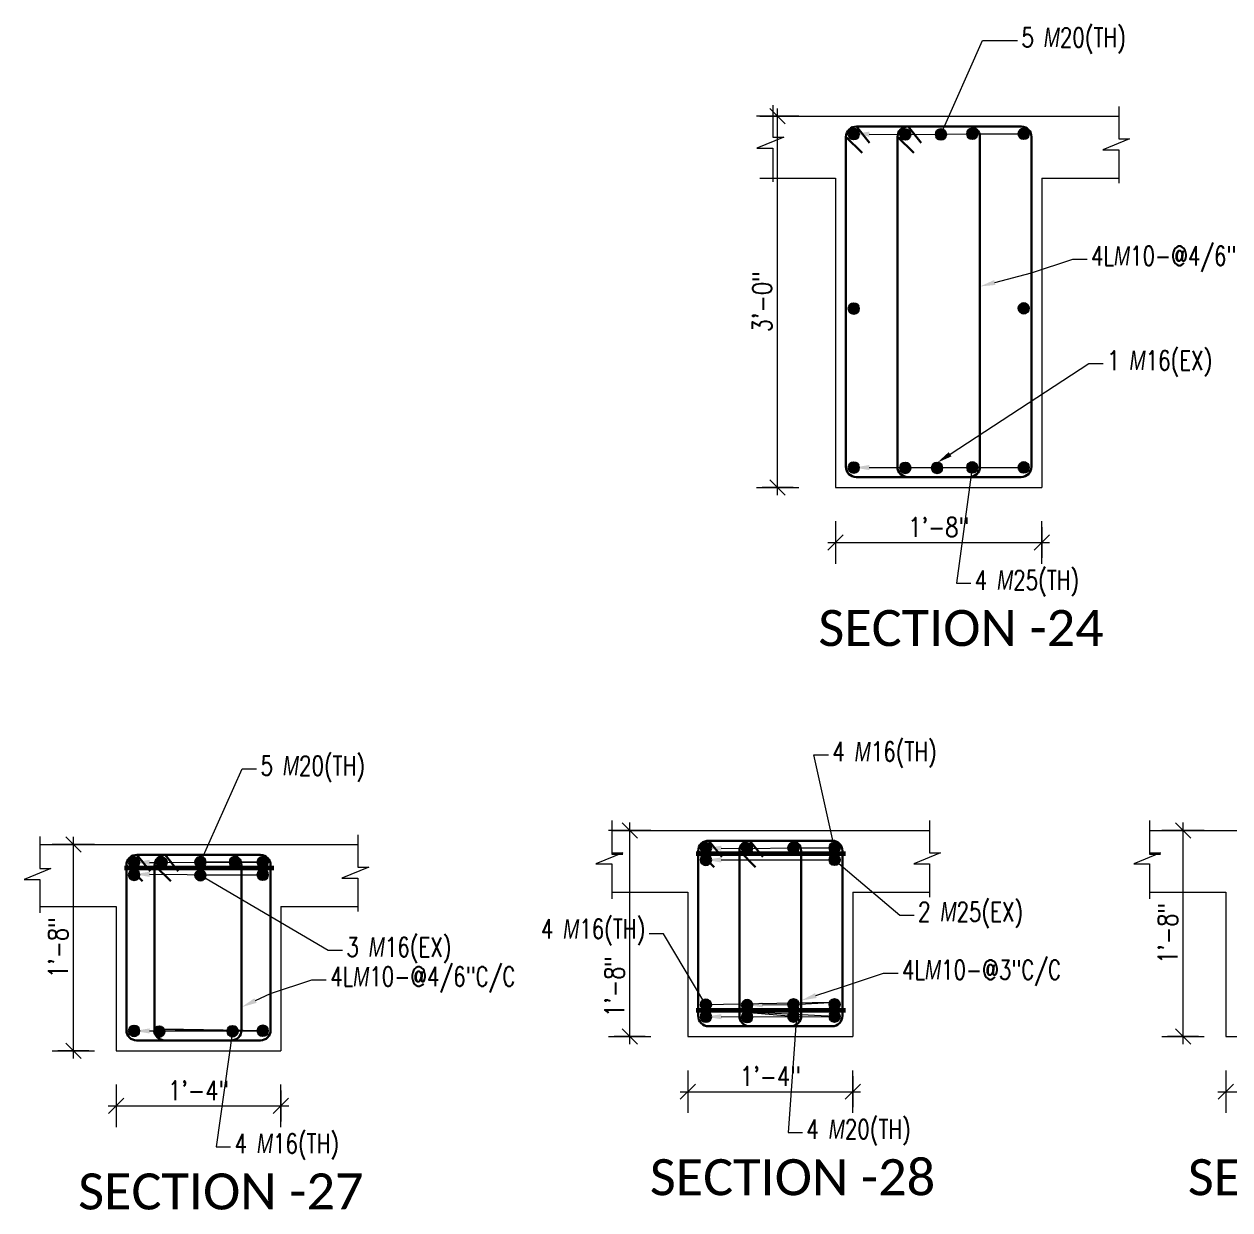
# Model space of a CAD drawing. Header units: inches. Extents: x 0 to 162649, y -36601 to -26324.
# Drawn here: x 156850.4 to 156967.4, y -36585.1 to -36470.1 of the extents above; entities that cross this region are included whole.
import ezdxf
from ezdxf import colors
from ezdxf.entities.mleader import LeaderData, LeaderLine
from ezdxf.math import Vec2, Vec3

# ---------------------------------------------------------------- set-up
doc = ezdxf.new("R2010")
doc.units = ezdxf.units.IN
doc.header["$MEASUREMENT"] = 0
for name, color, linetype, lineweight in [('Dim', 1, 'Continuous', 13), ('hatch', 252, 'Continuous', 0), ('OL_AR_Text', 140, 'Continuous', 5), ('Rein', 3, 'Continuous', 30), ('Stirrups', 191, 'Continuous', 25), ('TEXT', 7, 'Continuous', 9)]:
    doc.layers.add(name, color=color, linetype=linetype, lineweight=lineweight)
doc.styles.add('1-8 Annotative Text', font='calibri.ttf', dxfattribs={"height": 0.125})
doc.styles.add('DIM', font='simplex.shx', dxfattribs={"width": 0.75})
doc.styles.add('rmtext', font='romans.shx', dxfattribs={"width": 0.8})
doc.dimstyles.new('DIM-24', dxfattribs={"dimscale": 24, "dimtxt": 0.078125, "dimasz": 0.0625, "dimexe": 0.0625, "dimexo": 0.015625, "dimgap": 0.015625, "dimtad": 1, "dimdec": 1, "dimzin": 3, "dimdsep": 46, "dimlunit": 4, "dimtxsty": 'rmtext', "dimblk": 'OBLIQUE', "dimcen": 0.09375, "dimdle": 0.03125, "dimclrd": 1, "dimclre": 1, "dimclrt": 2, "dimadec": 0, "dimazin": 0, "dimtfac": 0.75, "dimtdec": 1, "dimtix": 1, "dimtmove": 0, "dimatfit": 3, "dimfxl": 0.0625, "dimfxlon": 1, "dimfrac": 1, "dimtolj": 1, "dimtzin": 0, "dimlwd": -1, "dimlwe": 5, "dimarcsym": 0})

# ---------------------------------------------------------------- blocks, each defined once
blk = doc.blocks.new('_Oblique')
for p, q in [((0, -1.375), (0, 1.375)), ((-0.495, -0.495), (0.495, 0.495))]:
    blk.add_line(p, q)
blk = doc.blocks.new('*D281')
at = {"layer": 'Defpoints', "color": 0, "transparency": 16777216}
for p in [(156914.85, -36568.28), (156930.85, -36568.28), (156930.85, -36573.63)]:
    blk.add_point(p, dxfattribs=at)
at = {"layer": 'Dim', "color": 1, "lineweight": 5, "transparency": 16777216}
for p, q in [((156914.85, -36572.13), (156914.85, -36575.13)), ((156930.85, -36572.13), (156930.85, -36575.13))]:
    blk.add_line(p, q, dxfattribs=at)
at = {"layer": 'Dim', "color": 1, "transparency": 16777216}
blk.add_line((156914.1, -36573.63), (156931.6, -36573.63), dxfattribs=at)
at = {"layer": 'Dim', "color": 1, "transparency": 16777216, "xscale": 1.5, "yscale": 1.5, "zscale": 1.5, "rotation": 180}
blk.add_blockref('_Oblique', (156914.85, -36573.63), dxfattribs=at)
at = {"layer": 'Dim', "color": 1, "transparency": 16777216, "xscale": 1.5, "yscale": 1.5, "zscale": 1.5}
blk.add_blockref('_Oblique', (156930.85, -36573.63), dxfattribs=at)
at = {"layer": 'Dim', "color": 2, "transparency": 16777216, "insert": (156922.85, -36572.14), "char_height": 1.875, "attachment_point": 5, "style": 'rmtext'}
blk.add_mtext('\\A1;1\'-4"', dxfattribs=at)
blk = doc.blocks.new('*D282')
at = {"layer": 'Defpoints', "color": 0, "transparency": 16777216}
for p in [(156909.21, -36548.28), (156914.85, -36548.28), (156914.85, -36568.28)]:
    blk.add_point(p, dxfattribs=at)
at = {"layer": 'Dim', "color": 1, "transparency": 16777216}
blk.add_line((156909.21, -36569.03), (156909.21, -36547.53), dxfattribs=at)
at = {"layer": 'Dim', "color": 1, "lineweight": 5, "transparency": 16777216}
for p, q in [((156910.71, -36548.28), (156907.71, -36548.28)), ((156910.71, -36568.28), (156907.71, -36568.28))]:
    blk.add_line(p, q, dxfattribs=at)
at = {"layer": 'Dim', "color": 1, "transparency": 16777216, "xscale": 1.5, "yscale": 1.5, "zscale": 1.5}
for p, rotation in [((156909.21, -36548.28), 90), ((156909.21, -36568.28), 270)]:
    blk.add_blockref('_Oblique', p, dxfattribs=dict(at, rotation=rotation))
at = {"layer": 'Dim', "color": 2, "transparency": 16777216, "insert": (156907.72, -36563.43), "char_height": 1.875, "attachment_point": 5, "rotation": 90, "style": 'rmtext'}
blk.add_mtext('\\A1;1\'-8"', dxfattribs=at)
blk = doc.blocks.new('*D283')
at = {"layer": 'Defpoints', "color": 0, "transparency": 16777216}
for p in [(156967.04, -36568.28), (156983.04, -36568.28), (156983.04, -36573.63)]:
    blk.add_point(p, dxfattribs=at)
at = {"layer": 'Dim', "color": 1, "lineweight": 5, "transparency": 16777216}
for p, q in [((156967.04, -36572.13), (156967.04, -36575.13)), ((156983.04, -36572.13), (156983.04, -36575.13))]:
    blk.add_line(p, q, dxfattribs=at)
at = {"layer": 'Dim', "color": 1, "transparency": 16777216}
blk.add_line((156966.29, -36573.63), (156983.79, -36573.63), dxfattribs=at)
at = {"layer": 'Dim', "color": 1, "transparency": 16777216, "xscale": 1.5, "yscale": 1.5, "zscale": 1.5, "rotation": 180}
blk.add_blockref('_Oblique', (156967.04, -36573.63), dxfattribs=at)
at = {"layer": 'Dim', "color": 1, "transparency": 16777216, "xscale": 1.5, "yscale": 1.5, "zscale": 1.5}
blk.add_blockref('_Oblique', (156983.04, -36573.63), dxfattribs=at)
at = {"layer": 'Dim', "color": 2, "transparency": 16777216, "insert": (156975.04, -36572.14), "char_height": 1.875, "attachment_point": 5, "style": 'rmtext'}
blk.add_mtext('\\A1;1\'-4"', dxfattribs=at)
blk = doc.blocks.new('*D284')
at = {"layer": 'Defpoints', "color": 0, "transparency": 16777216}
for p in [(156962.9, -36548.28), (156967.04, -36548.28), (156967.04, -36568.28)]:
    blk.add_point(p, dxfattribs=at)
at = {"layer": 'Dim', "color": 1, "transparency": 16777216}
blk.add_line((156962.9, -36569.03), (156962.9, -36547.53), dxfattribs=at)
at = {"layer": 'Dim', "color": 1, "lineweight": 5, "transparency": 16777216}
for p, q in [((156964.4, -36548.28), (156961.4, -36548.28)), ((156964.4, -36568.28), (156961.4, -36568.28))]:
    blk.add_line(p, q, dxfattribs=at)
at = {"layer": 'Dim', "color": 1, "transparency": 16777216, "xscale": 1.5, "yscale": 1.5, "zscale": 1.5}
for p, rotation in [((156962.9, -36548.28), 90), ((156962.9, -36568.28), 270)]:
    blk.add_blockref('_Oblique', p, dxfattribs=dict(at, rotation=rotation))
at = {"layer": 'Dim', "color": 2, "transparency": 16777216, "insert": (156961.41, -36558.28), "char_height": 1.875, "attachment_point": 5, "rotation": 90, "style": 'rmtext'}
blk.add_mtext('\\A1;1\'-8"', dxfattribs=at)
blk = doc.blocks.new('*D450')
at = {"layer": 'Defpoints', "color": 0, "transparency": 16777216}
for p in [(156929.19, -36515), (156949.19, -36515), (156949.19, -36520.35)]:
    blk.add_point(p, dxfattribs=at)
at = {"layer": 'Dim', "color": 1, "lineweight": 5, "transparency": 16777216}
for p, q in [((156929.19, -36518.85), (156929.19, -36521.85)), ((156949.19, -36518.85), (156949.19, -36521.85))]:
    blk.add_line(p, q, dxfattribs=at)
at = {"layer": 'Dim', "color": 1, "transparency": 16777216}
blk.add_line((156928.44, -36520.35), (156949.94, -36520.35), dxfattribs=at)
at = {"layer": 'Dim', "color": 1, "transparency": 16777216, "xscale": 1.5, "yscale": 1.5, "zscale": 1.5, "rotation": 180}
blk.add_blockref('_Oblique', (156929.19, -36520.35), dxfattribs=at)
at = {"layer": 'Dim', "color": 1, "transparency": 16777216, "xscale": 1.5, "yscale": 1.5, "zscale": 1.5}
blk.add_blockref('_Oblique', (156949.19, -36520.35), dxfattribs=at)
at = {"layer": 'Dim', "color": 2, "transparency": 16777216, "insert": (156939.19, -36518.86), "char_height": 1.875, "attachment_point": 5, "style": 'rmtext'}
blk.add_mtext('\\A1;1\'-8"', dxfattribs=at)
blk = doc.blocks.new('*D451')
at = {"layer": 'Defpoints', "color": 0, "transparency": 16777216}
for p in [(156923.56, -36479), (156929.19, -36479), (156929.19, -36515)]:
    blk.add_point(p, dxfattribs=at)
at = {"layer": 'Dim', "color": 1, "lineweight": 5, "transparency": 16777216}
for p, q in [((156925.06, -36479), (156922.06, -36479)), ((156925.06, -36515), (156922.06, -36515))]:
    blk.add_line(p, q, dxfattribs=at)
at = {"layer": 'Dim', "color": 1, "transparency": 16777216}
blk.add_line((156923.56, -36515.75), (156923.56, -36478.25), dxfattribs=at)
at = {"layer": 'Dim', "color": 1, "transparency": 16777216, "xscale": 1.5, "yscale": 1.5, "zscale": 1.5}
for p, rotation in [((156923.56, -36479), 90), ((156923.56, -36515), 270)]:
    blk.add_blockref('_Oblique', p, dxfattribs=dict(at, rotation=rotation))
at = {"layer": 'Dim', "color": 2, "transparency": 16777216, "insert": (156922.07, -36497), "char_height": 1.875, "attachment_point": 5, "rotation": 90, "style": 'rmtext'}
blk.add_mtext('\\A1;3\'-0"', dxfattribs=at)
blk = doc.blocks.new('*D456')
at = {"layer": 'Defpoints', "color": 0, "transparency": 16777216}
for p in [(156859.37, -36569.66), (156875.37, -36569.66), (156875.37, -36575.01)]:
    blk.add_point(p, dxfattribs=at)
at = {"layer": 'Dim', "color": 1, "lineweight": 5, "transparency": 16777216}
for p, q in [((156859.37, -36573.51), (156859.37, -36576.51)), ((156875.37, -36573.51), (156875.37, -36576.51))]:
    blk.add_line(p, q, dxfattribs=at)
at = {"layer": 'Dim', "color": 1, "transparency": 16777216}
blk.add_line((156858.62, -36575.01), (156876.12, -36575.01), dxfattribs=at)
at = {"layer": 'Dim', "color": 1, "transparency": 16777216, "xscale": 1.5, "yscale": 1.5, "zscale": 1.5, "rotation": 180}
blk.add_blockref('_Oblique', (156859.37, -36575.01), dxfattribs=at)
at = {"layer": 'Dim', "color": 1, "transparency": 16777216, "xscale": 1.5, "yscale": 1.5, "zscale": 1.5}
blk.add_blockref('_Oblique', (156875.37, -36575.01), dxfattribs=at)
at = {"layer": 'Dim', "color": 2, "transparency": 16777216, "insert": (156867.37, -36573.52), "char_height": 1.875, "attachment_point": 5, "style": 'rmtext'}
blk.add_mtext('\\A1;1\'-4"', dxfattribs=at)
blk = doc.blocks.new('*D457')
at = {"layer": 'Defpoints', "color": 0, "transparency": 16777216}
for p in [(156855.23, -36549.66), (156859.37, -36549.66), (156859.37, -36569.66)]:
    blk.add_point(p, dxfattribs=at)
at = {"layer": 'Dim', "color": 1, "transparency": 16777216}
blk.add_line((156855.23, -36570.41), (156855.23, -36548.91), dxfattribs=at)
at = {"layer": 'Dim', "color": 1, "lineweight": 5, "transparency": 16777216}
for p, q in [((156856.73, -36549.66), (156853.73, -36549.66)), ((156856.73, -36569.66), (156853.73, -36569.66))]:
    blk.add_line(p, q, dxfattribs=at)
at = {"layer": 'Dim', "color": 1, "transparency": 16777216, "xscale": 1.5, "yscale": 1.5, "zscale": 1.5}
for p, rotation in [((156855.23, -36549.66), 90), ((156855.23, -36569.66), 270)]:
    blk.add_blockref('_Oblique', p, dxfattribs=dict(at, rotation=rotation))
at = {"layer": 'Dim', "color": 2, "transparency": 16777216, "insert": (156853.74, -36559.66), "char_height": 1.875, "attachment_point": 5, "rotation": 90, "style": 'rmtext'}
blk.add_mtext('\\A1;1\'-8"', dxfattribs=at)

msp = doc.modelspace()

# ---------------------------------------------------------------- hatches: boundary and pattern name
at = {"layer": 'Rein'}
h = msp.add_hatch(color=256, dxfattribs=at)
h.dxf.hatch_style = 1
h.paths.add_polyline_path([(156931.45, -36480.72, 1), (156930.45, -36480.72, 1)])
h = msp.add_hatch(color=256, dxfattribs=at)
h.dxf.hatch_style = 1
h.paths.add_polyline_path([(156936.45, -36480.76, 1), (156935.45, -36480.76, 1)])
h = msp.add_hatch(color=256, dxfattribs=at)
h.dxf.hatch_style = 1
h.paths.add_polyline_path([(156939.9, -36480.76, 1), (156938.9, -36480.76, 1)])
h = msp.add_hatch(color=256, dxfattribs=at)
h.dxf.hatch_style = 1
h.paths.add_polyline_path([(156942.94, -36480.7, 1), (156941.94, -36480.7, 1)])
h = msp.add_hatch(color=256, dxfattribs=at)
h.dxf.hatch_style = 1
h.paths.add_polyline_path([(156947.94, -36480.7, 1), (156946.94, -36480.7, 1)])
h = msp.add_hatch(color=256, dxfattribs=at)
h.dxf.hatch_style = 1
h.paths.add_polyline_path([(156931.45, -36497.65, 1), (156930.45, -36497.65, 1)])
h = msp.add_hatch(color=256, dxfattribs=at)
h.dxf.hatch_style = 1
h.paths.add_polyline_path([(156947.94, -36497.63, 1), (156946.94, -36497.63, 1)])
h = msp.add_hatch(color=256, dxfattribs=at)
h.dxf.hatch_style = 1
h.paths.add_polyline_path([(156931.45, -36513.08, 1), (156930.45, -36513.08, 1)])
h = msp.add_hatch(color=256, dxfattribs=at)
h.dxf.hatch_style = 1
h.paths.add_polyline_path([(156936.45, -36513.11, 1), (156935.45, -36513.11, 1)])
h = msp.add_hatch(color=256, dxfattribs=at)
h.dxf.hatch_style = 1
h.paths.add_polyline_path([(156939.54, -36513.11, 1), (156938.54, -36513.11, 1)])
h = msp.add_hatch(color=256, dxfattribs=at)
h.dxf.hatch_style = 1
h.paths.add_polyline_path([(156942.94, -36513.06, 1), (156941.94, -36513.06, 1)])
h = msp.add_hatch(color=256, dxfattribs=at)
h.dxf.hatch_style = 1
h.paths.add_polyline_path([(156947.94, -36513.06, 1), (156946.94, -36513.06, 1)])
h = msp.add_hatch(color=256, dxfattribs=at)
h.dxf.hatch_style = 1
h.paths.add_polyline_path([(156917.1, -36550, 1), (156916.1, -36550, 1)])
h = msp.add_hatch(color=256, dxfattribs=at)
h.dxf.hatch_style = 1
h.paths.add_polyline_path([(156921.1, -36550.03, 1), (156920.1, -36550.03, 1)])
h = msp.add_hatch(color=256, dxfattribs=at)
h.dxf.hatch_style = 1
h.paths.add_polyline_path([(156925.59, -36549.98, 1), (156924.59, -36549.98, 1)])
h = msp.add_hatch(color=256, dxfattribs=at)
h.dxf.hatch_style = 1
h.paths.add_polyline_path([(156929.59, -36549.98, 1), (156928.59, -36549.98, 1)])
h = msp.add_hatch(color=256, dxfattribs=at)
h.dxf.hatch_style = 1
h.paths.add_polyline_path([(156861.62, -36551.38, 1), (156860.62, -36551.38, 1)])
h = msp.add_hatch(color=256, dxfattribs=at)
h.dxf.hatch_style = 1
h.paths.add_polyline_path([(156864.29, -36551.38, 1), (156863.29, -36551.38, 1)])
h = msp.add_hatch(color=256, dxfattribs=at)
h.dxf.hatch_style = 1
h.paths.add_polyline_path([(156868.05, -36551.36, 1), (156867.05, -36551.36, 1)])
h = msp.add_hatch(color=256, dxfattribs=at)
h.dxf.hatch_style = 1
h.paths.add_polyline_path([(156871.4, -36551.36, 1), (156870.4, -36551.36, 1)])
h = msp.add_hatch(color=256, dxfattribs=at)
h.dxf.hatch_style = 1
h.paths.add_polyline_path([(156874.11, -36551.36, 1), (156873.11, -36551.36, 1)])
h = msp.add_hatch(color=256, dxfattribs=at)
h.dxf.hatch_style = 1
h.paths.add_polyline_path([(156917.1, -36551.15, 1), (156916.1, -36551.15, 1)])
h = msp.add_hatch(color=256, dxfattribs=at)
h.dxf.hatch_style = 1
h.paths.add_polyline_path([(156929.59, -36551.13, 1), (156928.59, -36551.13, 1)])
h = msp.add_hatch(color=256, dxfattribs=at)
h.dxf.hatch_style = 1
h.paths.add_polyline_path([(156861.62, -36552.6, 1), (156860.62, -36552.6, 1)])
h = msp.add_hatch(color=256, dxfattribs=at)
h.dxf.hatch_style = 1
h.paths.add_polyline_path([(156868.05, -36552.64, 1), (156867.05, -36552.64, 1)])
h = msp.add_hatch(color=256, dxfattribs=at)
h.dxf.hatch_style = 1
h.paths.add_polyline_path([(156874.11, -36552.58, 1), (156873.11, -36552.58, 1)])
h = msp.add_hatch(color=256, dxfattribs=at)
h.dxf.hatch_style = 1
h.paths.add_polyline_path([(156917.1, -36565.19, 1), (156916.1, -36565.19, 1)])
h = msp.add_hatch(color=256, dxfattribs=at)
h.dxf.hatch_style = 1
h.paths.add_polyline_path([(156921.1, -36565.22, 1), (156920.1, -36565.22, 1)])
h = msp.add_hatch(color=256, dxfattribs=at)
h.dxf.hatch_style = 1
h.paths.add_polyline_path([(156925.59, -36565.17, 1), (156924.59, -36565.17, 1)])
h = msp.add_hatch(color=256, dxfattribs=at)
h.dxf.hatch_style = 1
h.paths.add_polyline_path([(156929.59, -36565.17, 1), (156928.59, -36565.17, 1)])
h = msp.add_hatch(color=256, dxfattribs=at)
h.dxf.hatch_style = 1
h.paths.add_polyline_path([(156917.1, -36566.36, 1), (156916.1, -36566.36, 1)])
h = msp.add_hatch(color=256, dxfattribs=at)
h.dxf.hatch_style = 1
h.paths.add_polyline_path([(156921.1, -36566.39, 1), (156920.1, -36566.39, 1)])
h = msp.add_hatch(color=256, dxfattribs=at)
h.dxf.hatch_style = 1
h.paths.add_polyline_path([(156925.59, -36566.34, 1), (156924.59, -36566.34, 1)])
h = msp.add_hatch(color=256, dxfattribs=at)
h.dxf.hatch_style = 1
h.paths.add_polyline_path([(156929.59, -36566.34, 1), (156928.59, -36566.34, 1)])
h = msp.add_hatch(color=256, dxfattribs=at)
h.dxf.hatch_style = 1
h.paths.add_polyline_path([(156861.62, -36567.74, 1), (156860.62, -36567.74, 1)])
h = msp.add_hatch(color=256, dxfattribs=at)
h.dxf.hatch_style = 1
h.paths.add_polyline_path([(156864.07, -36567.8, 1), (156863.07, -36567.8, 1)])
h = msp.add_hatch(color=256, dxfattribs=at)
h.dxf.hatch_style = 1
h.paths.add_polyline_path([(156871.18, -36567.77, 1), (156870.18, -36567.77, 1)])
h = msp.add_hatch(color=256, dxfattribs=at)
h.dxf.hatch_style = 1
h.paths.add_polyline_path([(156874.11, -36567.72, 1), (156873.11, -36567.72, 1)])

# ---------------------------------------------------------------- linework, layer by layer
at = {"layer": 'Dim', "lineweight": 60}
for p, q in [((156915.66, -36550.52), (156930.16, -36550.52)), ((156860.19, -36551.91), (156874.69, -36551.91)), ((156915.66, -36565.71), (156930.16, -36565.71))]:
    msp.add_line(p, q, dxfattribs=at)
at = {"layer": 'hatch'}
for p, q in [((156923.1, -36477.91), (156923.1, -36481.04)), ((156921.82, -36479), (156956.66, -36479)), ((156956.66, -36478.06), (156956.66, -36481.19)), ((156924.15, -36481.04), (156921.55, -36482.1)), ((156923.1, -36481.04), (156924.15, -36481.04)), ((156957.72, -36481.19), (156955.12, -36482.25)), ((156956.66, -36481.19), (156957.72, -36481.19)), ((156921.55, -36482.1), (156923.1, -36482.1)), ((156923.1, -36482.1), (156923.1, -36485.35)), ((156955.12, -36482.25), (156956.66, -36482.25)), ((156956.66, -36482.25), (156956.66, -36485.49)), ((156921.82, -36485), (156929.19, -36485)), ((156929.19, -36485), (156929.19, -36515)), ((156949.19, -36485), (156949.19, -36515)), ((156949.19, -36485), (156956.66, -36485)), ((156929.19, -36515), (156949.19, -36515)), ((156907.47, -36547.33), (156907.47, -36550.46)), ((156907.47, -36547.47), (156907.47, -36550.6)), ((156938.31, -36547.33), (156938.31, -36550.46)), ((156959.66, -36547.33), (156959.66, -36550.46)), ((156959.66, -36547.47), (156959.66, -36550.6)), ((156851.99, -36548.86), (156851.99, -36551.99)), ((156882.84, -36548.72), (156882.84, -36551.85)), ((156907.47, -36548.28), (156938.31, -36548.28)), ((156959.66, -36548.28), (156990.51, -36548.28)), ((156851.99, -36549.66), (156882.84, -36549.66)), ((156908.53, -36550.46), (156905.93, -36551.53)), ((156908.53, -36550.46), (156905.93, -36551.53)), ((156907.47, -36550.46), (156908.53, -36550.46)), ((156939.37, -36550.46), (156936.77, -36551.53)), ((156938.31, -36550.46), (156939.37, -36550.46)), ((156960.72, -36550.46), (156958.12, -36551.53)), ((156960.72, -36550.46), (156958.12, -36551.53)), ((156959.66, -36550.46), (156960.72, -36550.46)), ((156905.93, -36551.53), (156907.47, -36551.53)), ((156907.47, -36550.6), (156908.53, -36550.6)), ((156907.47, -36551.53), (156907.47, -36554.77)), ((156907.47, -36551.66), (156907.47, -36554.91)), ((156936.77, -36551.53), (156938.31, -36551.53)), ((156938.31, -36551.53), (156938.31, -36554.77)), ((156958.12, -36551.53), (156959.66, -36551.53)), ((156959.66, -36550.6), (156960.72, -36550.6)), ((156959.66, -36551.53), (156959.66, -36554.77)), ((156959.66, -36551.66), (156959.66, -36554.91)), ((156853.05, -36551.99), (156850.45, -36553.05)), ((156851.99, -36551.99), (156853.05, -36551.99)), ((156883.89, -36551.85), (156881.29, -36552.91)), ((156882.84, -36551.85), (156883.89, -36551.85)), ((156850.45, -36553.05), (156851.99, -36553.05)), ((156851.99, -36553.05), (156851.99, -36556.29)), ((156881.29, -36552.91), (156882.84, -36552.91)), ((156882.84, -36552.91), (156882.84, -36556.15)), ((156907.47, -36554.28), (156914.85, -36554.28)), ((156914.85, -36554.28), (156914.85, -36568.28)), ((156930.85, -36554.28), (156930.85, -36568.28)), ((156930.85, -36554.28), (156938.31, -36554.28)), ((156959.66, -36554.28), (156967.04, -36554.28)), ((156967.04, -36554.28), (156967.04, -36568.28)), ((156851.99, -36555.66), (156859.37, -36555.66)), ((156859.37, -36555.66), (156859.37, -36569.66)), ((156875.37, -36555.66), (156875.37, -36569.66)), ((156875.37, -36555.66), (156882.84, -36555.66)), ((156914.85, -36568.28), (156930.85, -36568.28)), ((156967.04, -36568.28), (156983.04, -36568.28)), ((156859.37, -36569.66), (156875.37, -36569.66))]:
    msp.add_line(p, q, dxfattribs=at)
at = {"layer": 'Rein'}
for centre in [(156930.95, -36480.72), (156935.95, -36480.76), (156939.4, -36480.76), (156942.44, -36480.7), (156947.44, -36480.7), (156930.95, -36497.65), (156947.44, -36497.63), (156930.95, -36513.08), (156935.95, -36513.11), (156939.04, -36513.11), (156942.44, -36513.06), (156947.44, -36513.06), (156916.6, -36550), (156920.6, -36550.03), (156925.09, -36549.98), (156929.09, -36549.98), (156861.12, -36551.38), (156863.79, -36551.38), (156867.55, -36551.36), (156870.9, -36551.36), (156873.61, -36551.36), (156916.6, -36551.15), (156929.09, -36551.13), (156861.12, -36552.6), (156867.55, -36552.64), (156873.61, -36552.58), (156916.6, -36565.19), (156920.6, -36565.22), (156925.09, -36565.17), (156929.09, -36565.17), (156916.6, -36566.36), (156920.6, -36566.39), (156925.09, -36566.34), (156929.09, -36566.34), (156861.12, -36567.74), (156863.57, -36567.8), (156870.68, -36567.77), (156873.61, -36567.72)]:
    msp.add_circle(centre, 0.5, dxfattribs=at)
at = {"layer": 'Stirrups', "lineweight": 30}
for p, q in [((156931.23, -36480), (156932.49, -36481.57)), ((156936.23, -36480), (156937.49, -36481.57)), ((156930.19, -36481), (156931.77, -36482.56)), ((156935.19, -36481), (156936.77, -36482.56)), ((156916.88, -36549.28), (156918.14, -36550.85)), ((156920.88, -36549.28), (156922.14, -36550.85)), ((156915.85, -36550.27), (156917.42, -36551.84)), ((156919.85, -36550.27), (156921.42, -36551.84)), ((156860.37, -36551.66), (156861.95, -36553.22)), ((156861.4, -36550.66), (156862.67, -36552.23)), ((156863.11, -36551.66), (156864.69, -36553.22)), ((156864.14, -36550.66), (156865.41, -36552.23))]:
    msp.add_line(p, q, dxfattribs=at)
for points in [[(156931.19, -36514), (156947.19, -36514, 0.414214), (156948.19, -36513), (156948.19, -36481, 0.404381), (156947.23, -36480), (156931.23, -36480, 0.424115), (156930.19, -36481), (156930.19, -36513, 0.414214)], [(156936.19, -36514), (156942.19, -36514, 0.414214), (156943.19, -36513), (156943.19, -36481, 0.404381), (156942.23, -36480), (156936.23, -36480, 0.424115), (156935.19, -36481), (156935.19, -36513, 0.414214)], [(156916.85, -36567.28), (156928.85, -36567.28, 0.414214), (156929.85, -36566.28), (156929.85, -36550.27, 0.404381), (156928.88, -36549.28), (156916.88, -36549.28, 0.424115), (156915.85, -36550.27), (156915.85, -36566.28, 0.414214)], [(156920.85, -36567.28), (156924.85, -36567.28, 0.414214), (156925.85, -36566.28), (156925.85, -36550.27, 0.404381), (156924.88, -36549.28), (156920.88, -36549.28, 0.424115), (156919.85, -36550.27), (156919.85, -36566.28, 0.414214)], [(156861.37, -36568.66), (156873.37, -36568.66, 0.414214), (156874.37, -36567.66), (156874.37, -36551.66, 0.404381), (156873.4, -36550.66), (156861.4, -36550.66, 0.424115), (156860.37, -36551.66), (156860.37, -36567.66, 0.414214)], [(156864.11, -36568.66), (156870.54, -36568.66, 0.414214), (156871.54, -36567.66), (156871.54, -36551.66, 0.404381), (156870.58, -36550.66), (156864.14, -36550.66, 0.424115), (156863.11, -36551.66), (156863.11, -36567.66, 0.414214)]]:
    msp.add_lwpolyline(points, format="xyb", close=True, dxfattribs=at)

# ---------------------------------------------------------------- texts
at = {"layer": 'OL_AR_Text', "char_height": 3.5, "width": 2.6734445e-317, "attachment_point": 1, "style": '1-8 Annotative Text'}
for s, insert in [('SECTION -24', (156927.52, -36526.9)), ('SECTION -28', (156911.17, -36580.18)), ('SECTION -29', (156963.37, -36580.18)), ('SECTION -27', (156855.7, -36581.56))]:
    msp.add_mtext(s, dxfattribs=dict(at, insert=insert))

# ---------------------------------------------------------------- dimensions: what is measured, and where the dimension line sits
at = {"layer": 'Dim'}
for base, p1, p2, picture, middle in [((156923.56, -36479), (156929.19, -36515), (156929.19, -36479), '*D451', (156923.56, -36497)), ((156909.21, -36548.28), (156914.85, -36568.28), (156914.85, -36548.28), '*D282', (156909.21, -36563.43))]:
    dim = msp.add_linear_dim(base=base, p1=p1, p2=p2, angle=90, dimstyle='DIM-24', dxfattribs=at)
    dim.commit()
    dim.dimension.update_dxf_attribs({"geometry": picture, "text_midpoint": middle, "dimtype": 160})
for base, p1, p2, picture, middle in [((156949.19, -36520.35), (156929.19, -36515), (156949.19, -36515), '*D450', (156939.19, -36518.86)), ((156930.85, -36573.63), (156914.85, -36568.28), (156930.85, -36568.28), '*D281', (156922.85, -36572.14)), ((156983.04, -36573.63), (156967.04, -36568.28), (156983.04, -36568.28), '*D283', (156975.04, -36572.14)), ((156875.37, -36575.01), (156859.37, -36569.66), (156875.37, -36569.66), '*D456', (156867.37, -36573.52))]:
    dim = msp.add_linear_dim(base=base, p1=p1, p2=p2, dimstyle='DIM-24', dxfattribs=at)
    dim.commit()
    dim.dimension.update_dxf_attribs({"geometry": picture, "text_midpoint": middle})
for base, p1, p2, picture, middle in [((156962.9, -36548.28), (156967.04, -36568.28), (156967.04, -36548.28), '*D284', (156961.41, -36558.28)), ((156855.23, -36549.66), (156859.37, -36569.66), (156859.37, -36549.66), '*D457', (156853.74, -36559.66))]:
    dim = msp.add_linear_dim(base=base, p1=p1, p2=p2, angle=90, dimstyle='DIM-24', dxfattribs=at)
    dim.commit()
    dim.dimension.update_dxf_attribs({"geometry": picture, "text_midpoint": middle})

# ---------------------------------------------------------------- leaders
at = {"layer": 'TEXT'}
ml = msp.add_multileader_mtext('Standard', dxfattribs=at)
ml.set_content('5 {\\Fgothici|c0;M}20(TH) ', color=256, style='DIM')
ml.set_leader_properties(color=1, linetype='ByLayer', lineweight=9)
ml.build(insert=Vec2(0, 0))
ml.multileader.update_dxf_attribs({"text_right_attachment_type": 2, "dogleg_length": 0.25, "arrow_head_size": 1.5, "scale": 32})
ctx = ml.context
ctx.base_point, ctx.scale, ctx.char_height, ctx.arrow_head_size, ctx.landing_gap_size, ctx.plane_origin = Vec3(156946.84, -36471.66), 32, 1.875, 1.5, 0.375, Vec3(156955.94, -36479.76)
ctx.right_attachment = 2
notes = []
notes.append((ctx, [(0, (1, 1, 0), (156943.44, -36471.66), (1, 0), 3.4, [(4, [(156930.95, -36480.72), (156935.95, -36480.76), (156942.44, -36480.7), (156947.44, -36480.7), (156939.4, -36480.76)], 0, [])])]))
ctx.mtext.insert, ctx.mtext.flow_direction = Vec3(156947.22, -36470.41), 5
ml = msp.add_multileader_mtext('Standard', dxfattribs=at)
ml.set_content('4L{\\Fgothici|c0;M}10-@4/6"C/C ', color=256, style='DIM')
ml.set_leader_properties(color=1, linetype='ByLayer', lineweight=9)
ml.build(insert=Vec2(0, 0))
ml.multileader.update_dxf_attribs({"text_right_attachment_type": 2, "dogleg_length": 0.25, "arrow_head_size": 1.5, "scale": 32})
ctx = ml.context
ctx.base_point, ctx.scale, ctx.char_height, ctx.arrow_head_size, ctx.landing_gap_size, ctx.plane_origin = Vec3(156953.6, -36492.85), 32, 1.875, 1.5, 0.375, Vec3(156962.13, -36502.6)
ctx.right_attachment = 2
notes.append((ctx, [(0, (1, 1, 0), (156952.19, -36492.85), (1, 0), 1.4, [(1, [(156943.19, -36495.51), (156948.19, -36494.18)], 0, [])])]))
ctx.mtext.insert, ctx.mtext.flow_direction = Vec3(156953.97, -36491.6), 5
ml = msp.add_multileader_mtext('Standard', dxfattribs=at)
ml.set_content('1 {\\Fgothici|c0;M}16(EX) ', color=256, style='DIM')
ml.set_leader_properties(color=1, linetype='ByLayer', lineweight=9)
ml.build(insert=Vec2(0, 0))
ml.multileader.update_dxf_attribs({"text_right_attachment_type": 2, "dogleg_length": 0.25, "arrow_head_size": 1.5, "scale": 32})
ctx = ml.context
ctx.base_point, ctx.scale, ctx.char_height, ctx.arrow_head_size, ctx.landing_gap_size, ctx.plane_origin = Vec3(156955.17, -36502.99), 32, 1.875, 1.5, 0.375, Vec3(156953.98, -36500.95)
ctx.right_attachment = 2
notes.append((ctx, [(0, (1, 1, 0), (156953.76, -36502.99), (1, 0), 1.4, [(3, [(156939.04, -36512.61)], 0, [])])]))
ctx.mtext.insert, ctx.mtext.flow_direction = Vec3(156955.54, -36501.74), 5
ml = msp.add_multileader_mtext('Standard', dxfattribs=at)
ml.set_content('4 {\\Fgothici|c0;M}25(TH) ', color=256, style='DIM')
ml.set_leader_properties(color=1, linetype='ByLayer', lineweight=9)
ml.build(insert=Vec2(0, 0))
ml.multileader.update_dxf_attribs({"text_right_attachment_type": 2, "dogleg_length": 0.25, "arrow_head_size": 1.5, "scale": 32})
ctx = ml.context
ctx.base_point, ctx.scale, ctx.char_height, ctx.arrow_head_size, ctx.landing_gap_size, ctx.plane_origin = Vec3(156942.32, -36524.31), 32, 1.875, 1.5, 0.375, Vec3(156953.98, -36506.26)
ctx.right_attachment = 2
notes.append((ctx, [(0, (1, 1, 0), (156940.92, -36524.31), (1, 0), 1.4, [(2, [(156930.95, -36513.08), (156947.44, -36513.06), (156936.45, -36513.11), (156942.44, -36513.06)], 0, [])])]))
ctx.mtext.insert, ctx.mtext.flow_direction = Vec3(156942.69, -36523.06), 5
ml = msp.add_multileader_mtext('Standard', dxfattribs=at)
ml.set_content('4 {\\Fgothici|c0;M}16(TH) ', color=256, style='DIM')
ml.set_leader_properties(color=1, linetype='ByLayer', lineweight=9)
ml.build(insert=Vec2(0, 0))
ml.multileader.update_dxf_attribs({"text_right_attachment_type": 2, "dogleg_length": 0.25, "arrow_head_size": 1.5, "scale": 32})
ctx = ml.context
ctx.base_point, ctx.scale, ctx.char_height, ctx.arrow_head_size, ctx.landing_gap_size, ctx.plane_origin = Vec3(156928.49, -36540.94), 32, 1.875, 1.5, 0.375, Vec3(156939.59, -36549.03)
ctx.right_attachment = 2
notes.append((ctx, [(0, (1, 1, 0), (156927.09, -36540.94), (1, 0), 1.4, [(3, [(156916.6, -36550), (156920.6, -36550.03), (156925.09, -36549.98), (156929.09, -36549.98)], 0, [])])]))
ctx.mtext.insert, ctx.mtext.flow_direction = Vec3(156928.87, -36539.69), 5
ml = msp.add_multileader_mtext('Standard', dxfattribs=at)
ml.set_content('5 {\\Fgothici|c0;M}20(TH) ', color=256, style='DIM')
ml.set_leader_properties(color=1, linetype='ByLayer', lineweight=9)
ml.build(insert=Vec2(0, 0))
ml.multileader.update_dxf_attribs({"text_right_attachment_type": 2, "dogleg_length": 0.25, "arrow_head_size": 1.5, "scale": 32})
ctx = ml.context
ctx.base_point, ctx.scale, ctx.char_height, ctx.arrow_head_size, ctx.landing_gap_size, ctx.plane_origin = Vec3(156873.02, -36542.32), 32, 1.875, 1.5, 0.375, Vec3(156884.12, -36550.42)
ctx.right_attachment = 2
notes.append((ctx, [(0, (1, 1, 0), (156871.61, -36542.32), (1, 0), 1.4, [(4, [(156861.12, -36551.38), (156863.79, -36551.38), (156870.9, -36551.36), (156873.61, -36551.36), (156867.55, -36551.36)], 0, [])])]))
ctx.mtext.insert, ctx.mtext.flow_direction = Vec3(156873.39, -36541.07), 5
ml = msp.add_multileader_mtext('Standard', dxfattribs=at)
ml.set_content('2 {\\Fgothici|c0;M}25(EX) ', color=256, style='DIM')
ml.set_leader_properties(color=1, linetype='ByLayer', lineweight=9)
ml.build(insert=Vec2(0, 0))
ml.multileader.update_dxf_attribs({"text_right_attachment_type": 2, "dogleg_length": 0.25, "arrow_head_size": 1.5, "scale": 32})
ctx = ml.context
ctx.base_point, ctx.scale, ctx.char_height, ctx.arrow_head_size, ctx.landing_gap_size, ctx.plane_origin = Vec3(156936.82, -36556.49), 32, 1.875, 1.5, 0.375, Vec3(156937.63, -36554.44)
ctx.right_attachment = 2
notes.append((ctx, [(0, (1, 1, 0), (156935.42, -36556.49), (1, 0), 1.4, [(3, [(156916.6, -36551.15), (156929.09, -36551.13)], 0, [])])]))
ctx.mtext.insert, ctx.mtext.flow_direction = Vec3(156937.19, -36555.24), 5
ml = msp.add_multileader_mtext('Standard', dxfattribs=at)
ml.set_content('3 {\\Fgothici|c0;M}16(EX) ', color=256, style='DIM')
ml.set_leader_properties(color=1, linetype='ByLayer', lineweight=9)
ml.build(insert=Vec2(0, 0))
ml.multileader.update_dxf_attribs({"text_right_attachment_type": 2, "dogleg_length": 0.25, "arrow_head_size": 1.5, "scale": 32})
ctx = ml.context
ctx.base_point, ctx.scale, ctx.char_height, ctx.arrow_head_size, ctx.landing_gap_size, ctx.plane_origin = Vec3(156881.34, -36559.91), 32, 1.875, 1.5, 0.375, Vec3(156882.16, -36557.86)
ctx.right_attachment = 2
notes.append((ctx, [(0, (1, 1, 0), (156879.94, -36559.91), (1, 0), 1.4, [(2, [(156861.12, -36552.53), (156873.61, -36552.64), (156867.55, -36552.64)], 0, [])])]))
ctx.mtext.insert, ctx.mtext.flow_direction = Vec3(156881.72, -36558.66), 5
ml = msp.add_multileader_mtext('Standard', dxfattribs=at)
ml.set_content('4 {\\Fgothici|c0;M}16(TH) ', color=256, style='DIM')
ml.set_leader_properties(color=1, linetype='ByLayer', lineweight=9)
ml.build(insert=Vec2(0, 0))
ml.multileader.update_dxf_attribs({"text_right_attachment_type": 2, "dogleg_length": 0.25, "arrow_head_size": 1.5, "scale": 32})
ctx = ml.context
ctx.base_point, ctx.scale, ctx.char_height, ctx.arrow_head_size, ctx.landing_gap_size, ctx.plane_origin = Vec3(156899.48, -36558.15), 32, 1.875, 1.5, 0.375, Vec3(156939.59, -36564.22)
ctx.right_attachment, ctx.text_align_type = 2, 2
notes.append((ctx, [(1, (1, 1, 0), (156912.49, -36558.33), (-1, 0), 1.4, [(3, [(156920.6, -36565.22), (156925.09, -36565.17), (156928.63, -36564.98), (156916.6, -36565.19)], 0, [])])]))
ctx.mtext.insert, ctx.mtext.alignment, ctx.mtext.flow_direction = Vec3(156910.71, -36556.9), 3, 5
ml = msp.add_multileader_mtext('Standard', dxfattribs=at)
ml.set_content('4L{\\Fgothici|c0;M}10-@3"C/C ', color=256, style='DIM')
ml.set_leader_properties(color=1, linetype='ByLayer', lineweight=9)
ml.build(insert=Vec2(0, 0))
ml.multileader.update_dxf_attribs({"text_right_attachment_type": 2, "dogleg_length": 0.25, "arrow_head_size": 1.5, "scale": 32})
ctx = ml.context
ctx.base_point, ctx.scale, ctx.char_height, ctx.arrow_head_size, ctx.landing_gap_size, ctx.plane_origin = Vec3(156935.25, -36562.12), 32, 1.875, 1.5, 0.375, Vec3(156945.79, -36571.87)
ctx.right_attachment = 2
notes.append((ctx, [(0, (1, 1, 0), (156933.85, -36562.12), (1, 0), 1.4, [(1, [(156925.85, -36564.78), (156929.85, -36563.45)], 0, [])])]))
ctx.mtext.insert, ctx.mtext.flow_direction = Vec3(156935.63, -36560.87), 5
ml = msp.add_multileader_mtext('Standard', dxfattribs=at)
ml.set_content('4L{\\Fgothici|c0;M}10-@4/6"C/C ', color=256, style='DIM')
ml.set_leader_properties(color=1, linetype='ByLayer', lineweight=9)
ml.build(insert=Vec2(0, 0))
ml.multileader.update_dxf_attribs({"text_right_attachment_type": 2, "dogleg_length": 0.25, "arrow_head_size": 1.5, "scale": 32})
ctx = ml.context
ctx.base_point, ctx.scale, ctx.char_height, ctx.arrow_head_size, ctx.landing_gap_size, ctx.plane_origin = Vec3(156879.77, -36562.77), 32, 1.875, 1.5, 0.375, Vec3(156890.31, -36572.52)
ctx.right_attachment = 2
notes.append((ctx, [(0, (1, 1, 0), (156878.37, -36562.77), (1, 0), 1.4, [(1, [(156871.54, -36565.43), (156874.37, -36564.1)], 0, [])])]))
ctx.mtext.insert, ctx.mtext.flow_direction = Vec3(156880.15, -36561.52), 5
ml = msp.add_multileader_mtext('Standard', dxfattribs=at)
ml.set_content('4 {\\Fgothici|c0;M}20(TH) ', color=256, style='DIM')
ml.set_leader_properties(color=1, linetype='ByLayer', lineweight=9)
ml.build(insert=Vec2(0, 0))
ml.multileader.update_dxf_attribs({"text_right_attachment_type": 2, "dogleg_length": 0.25, "arrow_head_size": 1.5, "scale": 32})
ctx = ml.context
ctx.base_point, ctx.scale, ctx.char_height, ctx.arrow_head_size, ctx.landing_gap_size, ctx.plane_origin = Vec3(156925.97, -36577.58), 32, 1.875, 1.5, 0.375, Vec3(156937.63, -36575.54)
ctx.right_attachment = 2
notes.append((ctx, [(0, (1, 1, 0), (156924.57, -36577.58), (1, 0), 1.4, [(2, [(156916.6, -36566.36), (156929.09, -36566.34), (156920.09, -36565.89), (156925.38, -36566.33)], 0, [])])]))
ctx.mtext.insert, ctx.mtext.flow_direction = Vec3(156926.35, -36576.33), 5
ml = msp.add_multileader_mtext('Standard', dxfattribs=at)
ml.set_content('4 {\\Fgothici|c0;M}16(TH) ', color=256, style='DIM')
ml.set_leader_properties(color=1, linetype='ByLayer', lineweight=9)
ml.build(insert=Vec2(0, 0))
ml.multileader.update_dxf_attribs({"text_right_attachment_type": 2, "dogleg_length": 0.25, "arrow_head_size": 1.5, "scale": 32})
ctx = ml.context
ctx.base_point, ctx.scale, ctx.char_height, ctx.arrow_head_size, ctx.landing_gap_size, ctx.plane_origin = Vec3(156870.5, -36578.97), 32, 1.875, 1.5, 0.375, Vec3(156882.16, -36576.92)
ctx.right_attachment = 2
notes.append((ctx, [(0, (1, 1, 0), (156869.09, -36578.97), (1, 0), 1.4, [(2, [(156861.12, -36567.74), (156873.61, -36567.72), (156864.02, -36567.57), (156870.68, -36567.77)], 0, [])])]))
ctx.mtext.insert, ctx.mtext.flow_direction = Vec3(156870.87, -36577.72), 5
for ctx, leaders in notes:
    for number, flags, end, landing, length, lines in leaders:
        leader = LeaderData()
        leader.index, (leader.has_last_leader_line, leader.has_dogleg_vector, leader.attachment_direction) = number, flags
        leader.last_leader_point, leader.dogleg_vector, leader.dogleg_length = Vec3(end), Vec3(landing), length
        for number, points, colour, breaks in lines:
            line = LeaderLine()
            line.index, line.vertices, line.color, line.breaks = number, Vec3.list(points), colors.encode_raw_color(colour), breaks
            leader.lines.append(line)
        ctx.leaders.append(leader)

doc.saveas('drawing.dxf')
